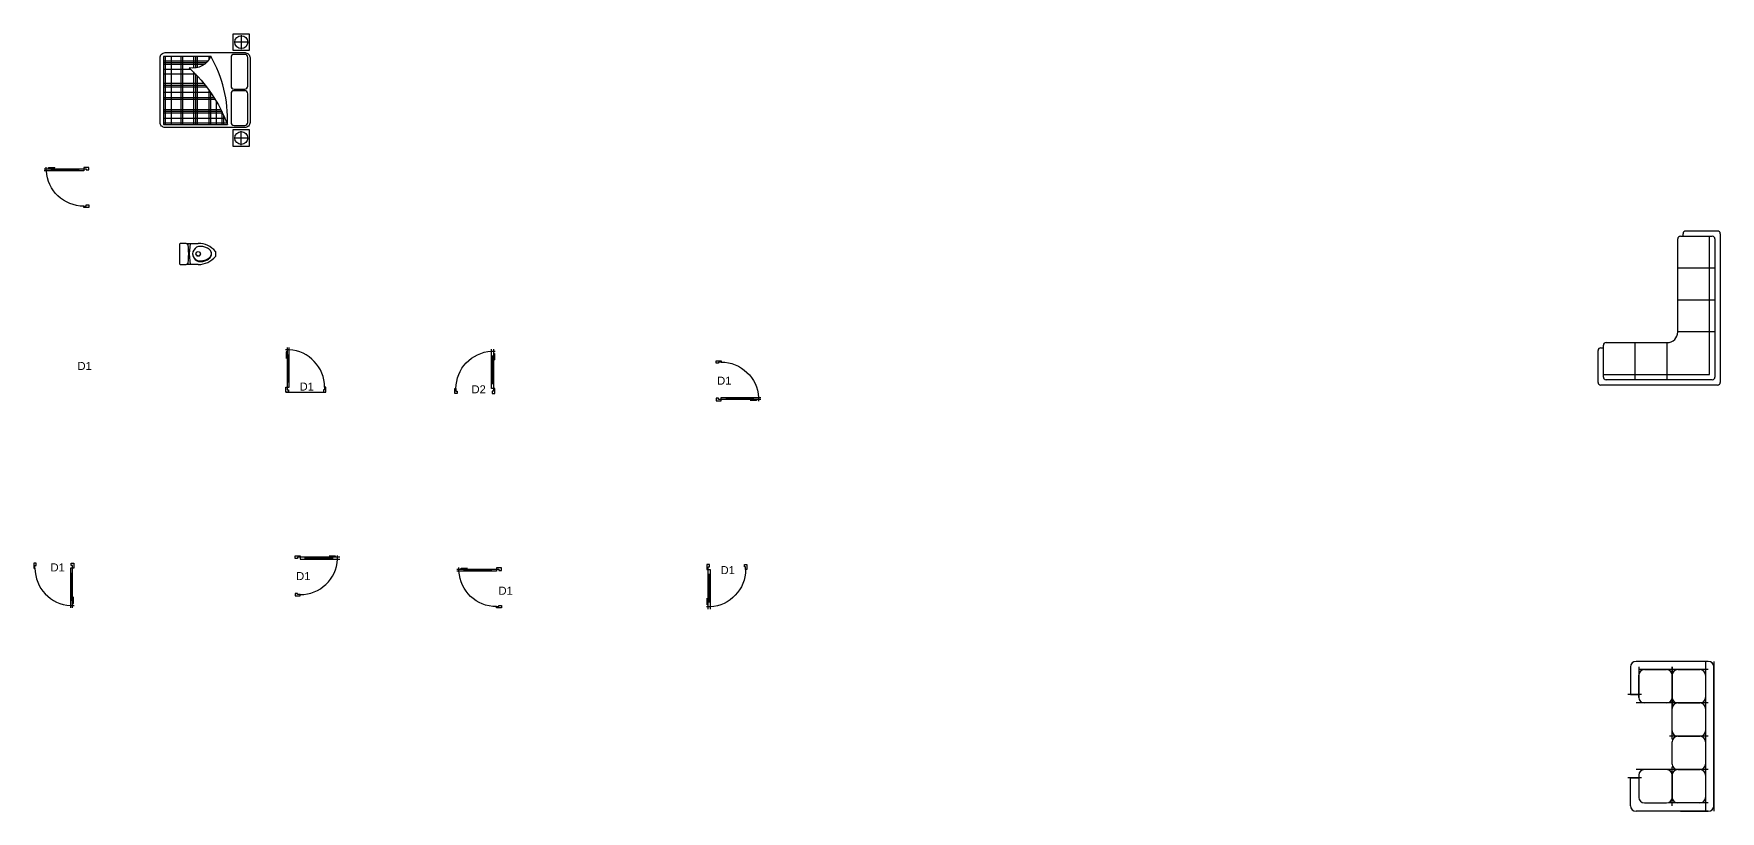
# Model space of a CAD drawing. Header units: millimetres. Extents: x 3220 to 17771, y -3925 to 7376.
# Drawn here: x 9852 to 13225, y -296 to 1259 of the extents above; entities that cross this region are included whole.
import ezdxf

# ---------------------------------------------------------------- set-up
doc = ezdxf.new("R2010")
doc.units = ezdxf.units.MM
doc.header["$LTSCALE"] = 2
doc.layers.add('NETMANH', color=44, linetype='Continuous')

# ---------------------------------------------------------------- blocks, each defined once
blk = doc.blocks.new('mb-di800')
blk.add_line((25, 850), (-8, 850))
for points in [[(25, 806), (3, 806), (3, 677)], [(25, 785), (8, 785), (8, 677), (3, 677)], [(25, 893), (25, 850)], [(25, 750), (65, 750), (65, 850), (25, 850), (25, 750)], [(25, 763), (25, 187)], [(65, 850), (65, 893)], [(65, 200), (65, 777)], [(65, 200), (25, 200), (25, 100), (65, 100), (65, 200)]]:
    blk.add_lwpolyline(points)
for points in [[(0, 0), (0, 100), (25, 100), (25, 50), (50, 50), (50, 0)], [(800, 0), (800, 100), (775, 100), (775, 50), (750, 50), (750, 0)]]:
    blk.add_lwpolyline(points, close=True)
at = {"layer": 'NETMANH', "linetype": 'Continuous'}
blk.add_line((45, 200), (45, 750), dxfattribs=at)
blk.add_arc((25, 100), 750, 0, 86.9428, dxfattribs=at)
blk = doc.blocks.new('g.doi1750x2100')
at = {"color": 44}
for p, q in [((-1285, -204), (-958, -204)), ((-1121, -40), (-1121, -367)), ((1285, -204), (958, -204)), ((1121, -40), (1121, -367)), ((451, -2018), (451, -683)), ((494, -2018), (494, -658)), ((494, -658), (803, -658)), ((530, -2018), (530, -645)), ((591, -616), (803, -616)), ((654, -2018), (654, -588)), ((764, -2018), (764, -542)), ((-785, -964), (-706, -964)), ((-687, -2018), (-687, -977)), ((-645, -2018), (-645, -1013)), ((-602, -2018), (-602, -1062)), ((-159, -2018), (-159, -1081)), ((-116, -2018), (-116, -1047)), ((-74, -2018), (-74, -1014)), ((-5, -964), (803, -964)), ((51, -2018), (51, -921)), ((51, -921), (803, -921)), ((175, -2018), (175, -842)), ((214, -2018), (214, -817)), ((253, -793), (803, -793)), ((-785, -1233), (-523, -1233)), ((-785, -1276), (-516, -1276)), ((-785, -1322), (-513, -1322)), ((-785, -1574), (803, -1574)), ((-492, -2018), (-492, -1390)), ((-426, -1322), (803, -1322)), ((-379, -2018), (-379, -1276)), ((-379, -1276), (803, -1276)), ((-334, -1233), (803, -1233)), ((-785, -1617), (803, -1617)), ((-785, -1840), (803, -1840)), ((-785, -1982), (803, -1982))]:
    blk.add_line(p, q, dxfattribs=at)
blk.add_line((-785, -921), (-784, -921))
for points in [[(-875, -117, -0.414214), (-758, 0), (758, 0, -0.414214), (875, -117), (875, -1983, -0.414214), (758, -2100), (-758, -2100, -0.414214), (-875, -1983)], [(-764, -52, 0.414214), (-835, -123), (-835, -373, 0.414214), (-764, -444), (-92, -444, 0.414214), (-21, -373), (-21, -123, 0.414214), (-92, -52)], [(86, -52, 0.414214), (15, -123), (15, -373, 0.414214), (86, -444), (758, -444, 0.414214), (829, -373), (829, -123, 0.414214), (758, -52)], [(-790, -919, -0.366781), (-523, -1423, -0.115738), (804, -527, 0.1416)]]:
    blk.add_lwpolyline(points, format="xyb", close=True)
for points in [[(-1318, -17), (-924, -17), (-924, -390), (-1318, -390)], [(924, -17), (1318, -17), (1318, -390), (924, -390)]]:
    blk.add_lwpolyline(points, close=True)
blk.add_lwpolyline([(-785, -916), (-785, -2018), (803, -2018), (803, -526)])
for centre in [(-1121, -204), (1121, -204)]:
    blk.add_circle(centre, 151)
blk = doc.blocks.new('bo salon20')
for p, q in [((-3210, 1819), (-3210, 2487)), ((-3154, 2542), (-1096, 2542)), ((-1541, 2542), (-39, 2542)), ((16, 2487), (16, 39)), ((-3099, 1708), (-3099, 2376)), ((-3043, 2431), (-1207, 2431)), ((-1541, 2431), (-151, 2431)), ((-95, 2376), (-95, 151)), ((-3099, 1764), (-3154, 1764)), ((-1096, 1652), (-3043, 1652)), ((-874, 151), (-874, 1430)), ((-151, 95), (-818, 95)), ((-762, 39), (-762, 95)), ((-39, -16), (-707, -16))]:
    blk.add_line(p, q)
for centre, radius, start, end in [((-3154, 2487), 55.6, 90, 180), ((-39, 2487), 55.6, 0, 90), ((-3043, 2376), 55.6, 90, 180), ((-151, 2376), 55.6, 0, 90), ((-3154, 1819), 55.6, 180, 270), ((-3043, 1708), 55.6, 180, 270), ((-1096, 1430), 223, 0, 90), ((-818, 151), 55.6, 180, 270), ((-707, 39), 55.6, 180, 270), ((-151, 151), 55.6, 270, 0), ((-39, 39), 55.6, 270, 0)]:
    blk.add_arc(centre, radius, start, end)
at = {"layer": 'NETMANH'}
for p, q in [((-206, 2320), (-3099, 2320)), ((-2431, 2431), (-2431, 1652)), ((-1764, 2431), (-1764, 1652)), ((-1096, 2431), (-1096, 1652)), ((-206, 95), (-206, 2320)), ((-95, 1430), (-874, 1430)), ((-95, 762), (-874, 762))]:
    blk.add_line(p, q, dxfattribs=at)

msp = doc.modelspace()

# ---------------------------------------------------------------- linework, layer by layer
for p, q in [((10157.5, 840), (10181.4, 840)), ((10161.8, 830.7), (10161.1, 836.9)), ((10215.8, 823.8), (10215.8, 813.7)), ((10181.4, 797.5), (10157.5, 797.5)), ((10161.1, 800.6), (10161.8, 806.8)), ((10356.7, 542.1), (10436.7, 542.1)), ((13150, 3.8), (13056.7, 3.8)), ((13201.2, 3.8), (13145.6, 3.8)), ((13195.6, 3.8), (13195.6, -296.2)), ((13212.3, 3.8), (13212.3, -296.2)), ((13045.6, -7.3), (13045.6, -62.8)), ((13062.3, -7.3), (13062.3, -68.4)), ((13134.5, -12.8), (13062.3, -12.8)), ((13062.3, -68.4), (13062.3, -23.9)), ((13062.3, -68.4), (13062.3, -23.9)), ((13073.4, -12.8), (13117.8, -12.8)), ((13201.2, -12.8), (13123.4, -12.8)), ((13140.1, -12.8), (13184.5, -12.8)), ((13195.6, -23.9), (13195.6, -68.4)), ((13212.3, -285.1), (13212.3, -7.3)), ((13067.8, -62.8), (13040.1, -62.8)), ((13045.6, -62.8), (13062.3, -62.8)), ((13134.5, -79.5), (13056.7, -79.5)), ((13117.8, -79.5), (13073.4, -79.5)), ((13129, -151.7), (13129, -73.9)), ((13129, -135.1), (13129, -90.6)), ((13195.6, -90.6), (13195.6, -135.1)), ((13129, -201.7), (13129, -157.3)), ((13195.6, -157.3), (13195.6, -201.7)), ((13067.8, -229.5), (13040.1, -229.5)), ((13045.6, -229.5), (13062.3, -229.5)), ((13045.6, -285.1), (13045.6, -229.5)), ((13134.5, -212.8), (13056.7, -212.8)), ((13062.3, -223.9), (13062.3, -268.4)), ((13117.8, -212.8), (13073.4, -212.8)), ((13129, -268.4), (13129, -223.9)), ((13195.6, -223.9), (13195.6, -268.4)), ((13201.2, -296.2), (13056.7, -296.2)), ((13073.4, -279.5), (13117.8, -279.5)), ((13201.2, -279.5), (13123.4, -279.5)), ((13201.2, -279.5), (13123.4, -279.5)), ((13184.5, -279.5), (13140.1, -279.5)), ((13145.6, -296.2), (13201.2, -296.2))]:
    msp.add_line(p, q)
for points in [[(10161.1, 836.9, 0.379919), (10157.5, 840), (10146.5, 840, 0.414214), (10144, 837.4), (10144, 800.1, 0.414214), (10146.5, 797.5), (10157.5, 797.5, 0.379919), (10161.1, 800.6)], [(10186.2, 833.9, 1.051391), (10186.2, 803.6, 0.060335), (10194.5, 804.9)], [(10206.8, 823.8, 0.106971), (10201.7, 829.2, 0.081386), (10194.5, 832.6, 0.060335), (10186.2, 833.9)], [(10186.2, 805.1, 0.060335), (10194.5, 806.4, 0.081386), (10201.7, 809.8, 0.106971), (10206.8, 815.2)], [(10206.8, 813.7, 0.136416), (10208.2, 818.8, 0.136416), (10206.8, 823.8)]]:
    msp.add_lwpolyline(points, format="xyb")
msp.add_lwpolyline([(10165.7, 797.5), (10164.2, 818.8), (10165.7, 840)])
msp.add_circle((10181.4, 818.8), 4.55)
for centre, radius, start, end in [((10061.4, 818.8), 101.1, 353.211, 6.789), ((10185.4, 820.3), 15.2, 182.8613, 272.8701), ((10181.4, 819.8), 4.55, 186.3794, 353.6206), ((10181, 794.5), 45.5, 40.149, 89.4488), ((10181, 843.1), 45.5, 270.5512, 319.851), ((10191.9, 822.6), 17.4, 304.5044, 328.9274), ((10198.3, 820.3), 9.88, 328.9274, 355.5985), ((10187.7, 828.7), 24.8, 285.8931, 304.5044), ((13056.7, -7.3), 11.1, 90, 180), ((13201.2, -7.3), 11.1, 0, 90), ((13073.4, -23.9), 11.1, 90, 180), ((13073.4, -23.9), 11.1, 90, 180), ((13117.8, -23.9), 11.1, 0, 90), ((13140.1, -23.9), 11.1, 90, 180), ((13184.5, -23.9), 11.1, 0, 90), ((13073.4, -68.4), 11.1, 180, 270), ((13073.4, -68.4), 11.1, 180, 270), ((13117.8, -68.4), 11.1, 270, 0), ((13140.1, -68.4), 11.1, 180, 270), ((13140.1, -90.6), 11.1, 90, 180), ((13184.5, -68.4), 11.1, 270, 0), ((13184.5, -90.6), 11.1, 0, 90), ((13140.1, -135.1), 11.1, 180, 270), ((13140.1, -157.3), 11.1, 90, 180), ((13184.5, -135.1), 11.1, 270, 0), ((13184.5, -157.3), 11.1, 0, 90), ((13140.1, -201.7), 11.1, 180, 270), ((13140.1, -201.7), 11.1, 180, 270), ((13184.5, -201.7), 11.1, 270, 0), ((13184.5, -201.7), 11.1, 270, 0), ((13073.4, -223.9), 11.1, 90, 180), ((13117.8, -223.9), 11.1, 0, 90), ((13140.1, -223.9), 11.1, 90, 180), ((13140.1, -223.9), 11.1, 90, 180), ((13184.5, -223.9), 11.1, 0, 90), ((13073.4, -268.4), 11.1, 180, 270), ((13117.8, -268.4), 11.1, 270, 0), ((13140.1, -268.4), 11.1, 180, 270), ((13140.1, -268.4), 11.1, 180, 270), ((13184.5, -268.4), 11.1, 270, 0), ((13056.7, -285.1), 11.1, 180, 270), ((13201.2, -285.1), 11.1, 270, 0)]:
    msp.add_arc(centre, radius, start, end)
at = {"layer": 'NETMANH'}
for p, q in [((13062.3, -23.9), (13062.3, -68.4)), ((13129, -7.3), (13129, -85.1)), ((13129, -85.1), (13129, -7.3)), ((13129, -68.4), (13129, -23.9)), ((13129, -23.9), (13129, -68.4)), ((13201.2, -79.5), (13123.4, -79.5)), ((13201.2, -79.5), (13123.4, -79.5)), ((13184.5, -79.5), (13140.1, -79.5)), ((13140.1, -79.5), (13184.5, -79.5)), ((13201.2, -146.2), (13123.4, -146.2)), ((13201.2, -146.2), (13123.4, -146.2)), ((13140.1, -146.2), (13184.5, -146.2)), ((13184.5, -146.2), (13140.1, -146.2)), ((13201.2, -212.8), (13123.4, -212.8)), ((13201.2, -212.8), (13123.4, -212.8)), ((13201.2, -212.8), (13123.4, -212.8)), ((13201.2, -212.8), (13123.4, -212.8)), ((13129, -285.1), (13129, -207.3)), ((13129, -223.9), (13129, -268.4)), ((13129, -268.4), (13129, -223.9)), ((13184.5, -212.8), (13140.1, -212.8)), ((13140.1, -212.8), (13184.5, -212.8)), ((13184.5, -212.8), (13140.1, -212.8))]:
    msp.add_line(p, q, dxfattribs=at)

# ---------------------------------------------------------------- block references
for name, p, xscale, yscale, zscale, rotation in [('g.doi1750x2100', (10285, 1146.6), 0.08556621133694017, 0.08556621133694017, 0.08556621133694017, 270), ('mb-di800', (9962.6, 991.8), -0.09999999999999999, 0.09999999999999999, 0.09999999999999999, 90), ('mb-di800', (11217.2, 525), -0.09999999999999999, 0.09999999999999999, 0.09999999999999999, 270), ('mb-di800', (10375.3, 214.7), 0.09999999999999999, 0.09999999999999999, 0.09999999999999999, 270), ('mb-di800', (9932.5, 200.4), 0.09999999999999999, 0.09999999999999999, 0.09999999999999999, 180), ('mb-di800', (10787.8, 190.7), -0.09999999999999999, 0.09999999999999999, 0.09999999999999999, 90), ('mb-di800', (11198.6, 197.7), -0.09999999999999999, 0.09999999999999999, 0.09999999999999999, 180)]:
    msp.add_blockref(name, p, dxfattribs=dict(xscale=xscale, yscale=yscale, zscale=zscale, rotation=rotation))
at = {"color": 92, "xscale": 0.09551170639277433, "yscale": 0.09551170639277433, "zscale": 0.09551170639277433, "rotation": 270}
msp.add_blockref('bo salon20', (12982.4, 558.1), dxfattribs=at)
at = {"yscale": 0.09999999999999999, "zscale": 0.09999999999999999}
for p, xscale in [((10356.7, 542.1), 0.09999999999999999), ((10774.4, 539.3), -0.09999999999999999)]:
    msp.add_blockref('mb-di800', p, dxfattribs=dict(at, xscale=xscale))

# ---------------------------------------------------------------- texts
at = {"char_height": 16}
for s, insert, attachment_point in [('{\\fArial|b0|i0|c0|p34;D1}', (9940.1, 602.7), 1), ('{\\fArial|b0|i0|c0|p34;D1}', (10384.2, 561.5), 1), ('{\\fArial|b0|i0|c0|p34;D2}', (10728, 540), 7), ('{\\fArial|b0|i0|c0|p34;D1}', (11219.2, 557.3), 7), ('{\\fArial|b0|i0|c0|p34;D1}', (9886.1, 199.7), 1), ('{\\fArial|b0|i0|c0|p34;D1}', (10377.3, 182.4), 1), ('{\\fArial|b0|i0|c0|p34;D1}', (11226.1, 178.3), 7), ('{\\fArial|b0|i0|c0|p34;D1}', (10782, 137.1), 7)]:
    msp.add_mtext_dynamic_manual_height_columns(s, width=47.66, gutter_width=12.5, heights=[0], dxfattribs=dict(at, insert=insert, attachment_point=attachment_point))

doc.saveas('drawing.dxf')
